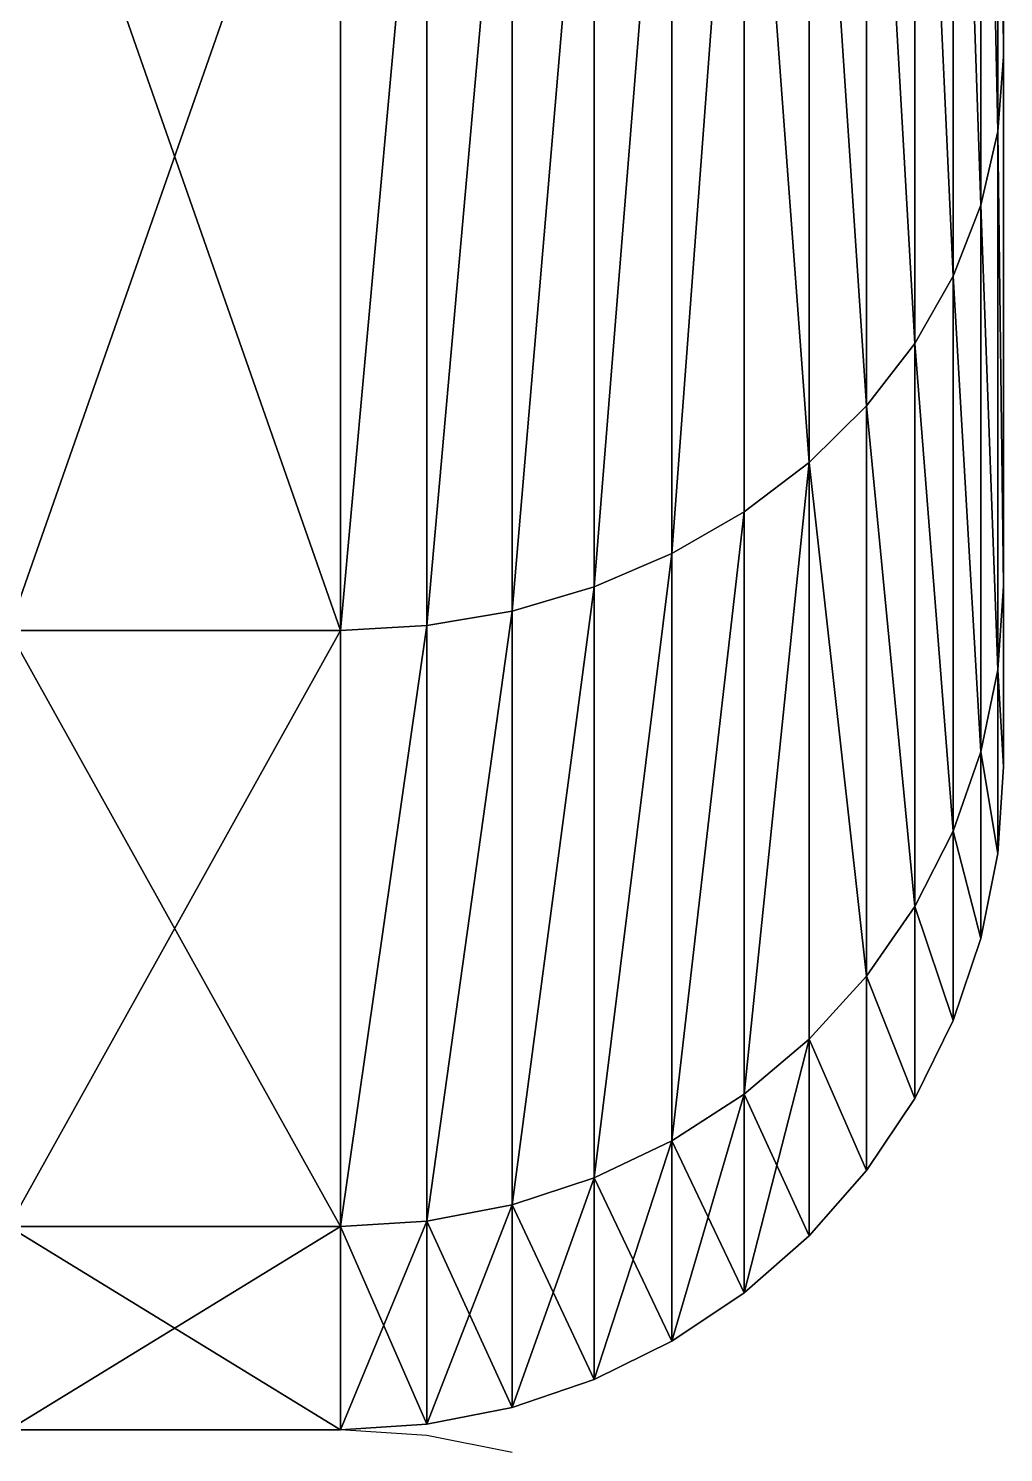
# Model space of a CAD drawing. Header units: millimetres. Extents: x 779 to 931, y 271 to 417.
# Drawn here: x 872.403 to 873.873, y 315.441 to 317.589 of the extents above; entities that cross this region are included whole.
import ezdxf

# ---------------------------------------------------------------- set-up
doc = ezdxf.new("R2010")
doc.units = ezdxf.units.MM

msp = doc.modelspace()

# ---------------------------------------------------------------- linework, layer by layer
at = {"extrusion": (1, -1.22465e-16, -1.83697e-16)}
for p, q in [((873.8732, 318.8187, 19.5035), (873.8732, 317.5474, 17.8467)), ((873.8732, 317.5474, 9.8467), (873.8732, 318.8187, 8.1898)), ((873.8646, 317.4343, 9.7814), (873.8646, 318.7264, 8.0975)), ((873.8646, 318.7264, 19.5958), (873.8646, 317.4343, 17.9119)), ((873.8391, 317.3232, 9.7173), (873.8391, 318.6357, 8.0068)), ((873.8391, 318.6357, 19.6865), (873.8391, 317.3232, 17.9761)), ((873.797, 317.2159, 9.6553), (873.797, 318.5481, 7.9192)), ((873.797, 318.5481, 19.7741), (873.797, 317.2159, 18.038)), ((873.7392, 317.1143, 9.5967), (873.7392, 318.4652, 7.8363)), ((873.7392, 318.4652, 19.8571), (873.7392, 317.1143, 18.0967)), ((873.6665, 317.0202, 9.5423), (873.6665, 318.3882, 7.7594)), ((873.6665, 318.3882, 19.934), (873.6665, 317.0202, 18.151)), ((873.5803, 316.935, 9.4931), (873.5803, 318.3187, 7.6898)), ((873.5803, 318.3187, 20.0035), (873.5803, 316.935, 18.2002)), ((873.4819, 316.8603, 9.45), (873.4819, 318.2577, 7.6288)), ((873.4819, 318.2577, 20.0645), (873.4819, 316.8603, 18.2433)), ((873.3732, 318.2063, 20.1159), (873.3732, 316.7974, 18.2797)), ((873.3732, 316.7974, 9.4137), (873.3732, 318.2063, 7.5774)), ((873.2558, 316.7473, 9.3847), (873.2558, 318.1654, 7.5365)), ((873.2558, 318.1654, 20.1568), (873.2558, 316.7473, 18.3086)), ((873.0037, 316.6887, 9.3509), (873.0037, 318.1177, 7.4888)), ((873.0037, 318.1177, 20.2046), (873.0037, 316.6887, 18.3424)), ((873.132, 316.7108, 9.3637), (873.132, 318.1357, 7.5068)), ((873.132, 318.1357, 20.1865), (873.132, 316.7108, 18.3296)), ((872.8732, 318.1116, 20.2106), (872.8732, 316.6813, 18.3467)), ((872.8732, 316.6813, 9.3467), (872.8732, 318.1116, 7.4827)), ((873.8732, 317.4842, 13.8467), (873.8732, 317.7224, 12.0372)), ((873.8732, 317.7224, 15.6562), (873.8732, 317.4842, 13.8467)), ((873.8732, 317.5474, 9.8467), (873.8646, 317.4343, 9.7814)), ((873.8732, 317.5474, 17.8467), (873.8646, 317.4343, 17.9119)), ((873.8732, 316.7482, 11.7761), (873.8732, 317.5474, 9.8467)), ((873.8732, 317.5474, 17.8467), (873.8732, 316.7482, 15.9172)), ((873.8646, 317.4343, 9.7814), (873.8391, 317.3232, 9.7173)), ((873.8646, 317.4343, 17.9119), (873.8391, 317.3232, 17.9761)), ((873.8646, 316.6221, 11.7423), (873.8646, 317.4343, 9.7814)), ((873.8646, 317.4343, 17.9119), (873.8646, 316.6221, 15.951)), ((873.8391, 317.3232, 17.9761), (873.797, 317.2159, 18.038)), ((873.8391, 317.3232, 9.7173), (873.797, 317.2159, 9.6553)), ((873.8391, 316.4982, 11.7091), (873.8391, 317.3232, 9.7173)), ((873.8391, 317.3232, 17.9761), (873.8391, 316.4982, 15.9842)), ((873.797, 317.2159, 9.6553), (873.7392, 317.1143, 9.5967)), ((873.797, 317.2159, 18.038), (873.7392, 317.1143, 18.0967)), ((873.797, 316.3785, 11.6771), (873.797, 317.2159, 9.6553)), ((873.797, 317.2159, 18.038), (873.797, 316.3785, 16.0163)), ((873.7392, 317.1143, 9.5967), (873.6665, 317.0202, 9.5423)), ((873.7392, 317.1143, 18.0967), (873.6665, 317.0202, 18.151)), ((873.7392, 317.1143, 18.0967), (873.7392, 316.2652, 16.0466)), ((873.7392, 316.2652, 11.6467), (873.7392, 317.1143, 9.5967)), ((873.6665, 317.0202, 9.5423), (873.5803, 316.935, 9.4931)), ((873.6665, 317.0202, 18.151), (873.5803, 316.935, 18.2002)), ((873.6665, 316.1601, 11.6186), (873.6665, 317.0202, 9.5423)), ((873.6665, 317.0202, 18.151), (873.6665, 316.1601, 16.0748)), ((873.5803, 316.935, 18.2002), (873.4819, 316.8603, 18.2433)), ((873.5803, 316.935, 9.4931), (873.4819, 316.8603, 9.45)), ((873.5803, 316.0651, 11.5931), (873.5803, 316.935, 9.4931)), ((873.5803, 316.935, 18.2002), (873.5803, 316.0651, 16.1002)), ((873.4819, 316.8603, 9.45), (873.3732, 316.7974, 9.4137)), ((873.4819, 316.8603, 18.2433), (873.3732, 316.7974, 18.2797)), ((873.4819, 315.9818, 11.5708), (873.4819, 316.8603, 9.45)), ((873.4819, 316.8603, 18.2433), (873.4819, 315.9818, 16.1226)), ((873.3732, 316.7974, 9.4137), (873.2558, 316.7473, 9.3847)), ((873.3732, 316.7974, 18.2797), (873.2558, 316.7473, 18.3086)), ((873.3732, 316.7974, 18.2797), (873.3732, 315.9116, 16.1414)), ((873.3732, 315.9116, 11.552), (873.3732, 316.7974, 9.4137)), ((873.2558, 316.7473, 18.3086), (873.132, 316.7108, 18.3296)), ((873.2558, 316.7473, 9.3847), (873.132, 316.7108, 9.3637)), ((873.2558, 315.8558, 11.537), (873.2558, 316.7473, 9.3847)), ((873.2558, 316.7473, 18.3086), (873.2558, 315.8558, 16.1563)), ((873.8732, 316.7482, 11.7761), (873.8646, 316.6221, 11.7423)), ((873.8732, 316.7482, 15.9172), (873.8646, 316.6221, 15.951)), ((873.8732, 316.4756, 13.8467), (873.8732, 316.7482, 11.7761)), ((873.8732, 316.7482, 15.9172), (873.8732, 316.4756, 13.8467)), ((873.132, 316.7108, 18.3296), (873.0037, 316.6887, 18.3424)), ((873.132, 316.7108, 9.3637), (873.0037, 316.6887, 9.3509)), ((873.132, 315.8151, 11.5261), (873.132, 316.7108, 9.3637)), ((873.132, 316.7108, 18.3296), (873.132, 315.8151, 16.1672)), ((872.3732, 316.6813, 9.3467), (872.8732, 316.6813, 9.3467)), ((872.3732, 316.6813, 18.3467), (872.8732, 316.6813, 18.3467)), ((873.0037, 316.6887, 18.3424), (872.8732, 316.6813, 18.3467)), ((873.0037, 316.6887, 9.3509), (872.8732, 316.6813, 9.3467)), ((872.8732, 315.7822, 11.5173), (872.8732, 316.6813, 9.3467)), ((872.8732, 316.6813, 18.3467), (872.8732, 315.7822, 16.176)), ((873.0037, 316.6887, 18.3424), (873.0037, 315.7905, 16.1738)), ((873.0037, 315.7905, 11.5195), (873.0037, 316.6887, 9.3509)), ((873.8646, 316.6221, 11.7423), (873.8391, 316.4982, 11.7091)), ((873.8646, 316.6221, 15.951), (873.8391, 316.4982, 15.9842)), ((873.8646, 316.345, 13.8467), (873.8646, 316.6221, 11.7423)), ((873.8646, 316.6221, 15.951), (873.8646, 316.345, 13.8467)), ((873.8391, 316.4982, 11.7091), (873.797, 316.3785, 11.6771)), ((873.8391, 316.4982, 15.9842), (873.797, 316.3785, 16.0163)), ((873.8391, 316.2167, 13.8467), (873.8391, 316.4982, 11.7091)), ((873.8391, 316.4982, 15.9842), (873.8391, 316.2167, 13.8467)), ((873.8646, 316.345, 13.8467), (873.8732, 316.4756, 13.8467)), ((873.797, 316.3785, 16.0163), (873.7392, 316.2652, 16.0466)), ((873.797, 316.3785, 11.6771), (873.7392, 316.2652, 11.6467)), ((873.797, 316.0929, 13.8467), (873.797, 316.3785, 11.6771)), ((873.797, 316.3785, 16.0163), (873.797, 316.0929, 13.8467)), ((873.8391, 316.2167, 13.8467), (873.8646, 316.345, 13.8467)), ((873.7392, 316.2652, 11.6467), (873.6665, 316.1601, 11.6186)), ((873.7392, 316.2652, 16.0466), (873.6665, 316.1601, 16.0748)), ((873.7392, 315.9756, 13.8467), (873.7392, 316.2652, 11.6467)), ((873.7392, 316.2652, 16.0466), (873.7392, 315.9756, 13.8467)), ((873.797, 316.0929, 13.8467), (873.8391, 316.2167, 13.8467)), ((873.6665, 316.1601, 11.6186), (873.5803, 316.0651, 11.5931)), ((873.6665, 316.1601, 16.0748), (873.5803, 316.0651, 16.1002)), ((873.6665, 316.1601, 16.0748), (873.6665, 315.8668, 13.8467)), ((873.6665, 315.8668, 13.8467), (873.6665, 316.1601, 11.6186)), ((873.7392, 315.9756, 13.8467), (873.797, 316.0929, 13.8467)), ((873.5803, 316.0651, 11.5931), (873.4819, 315.9818, 11.5708)), ((873.5803, 316.0651, 16.1002), (873.4819, 315.9818, 16.1226)), ((873.5803, 315.7685, 13.8467), (873.5803, 316.0651, 11.5931)), ((873.5803, 316.0651, 16.1002), (873.5803, 315.7685, 13.8467)), ((873.4819, 315.9818, 11.5708), (873.3732, 315.9116, 11.552)), ((873.4819, 315.9818, 16.1226), (873.3732, 315.9116, 16.1414)), ((873.4819, 315.6822, 13.8467), (873.4819, 315.9818, 11.5708)), ((873.4819, 315.9818, 16.1226), (873.4819, 315.6822, 13.8467)), ((873.6665, 315.8668, 13.8467), (873.7392, 315.9756, 13.8467)), ((873.3732, 315.9116, 11.552), (873.2558, 315.8558, 11.537)), ((873.3732, 315.9116, 16.1414), (873.2558, 315.8558, 16.1563)), ((873.3732, 315.6095, 13.8467), (873.3732, 315.9116, 11.552)), ((873.3732, 315.9116, 16.1414), (873.3732, 315.6095, 13.8467)), ((873.5803, 315.7685, 13.8467), (873.6665, 315.8668, 13.8467)), ((873.2558, 315.8558, 16.1563), (873.132, 315.8151, 16.1672)), ((873.2558, 315.8558, 11.537), (873.132, 315.8151, 11.5261)), ((873.2558, 315.5517, 13.8467), (873.2558, 315.8558, 11.537)), ((873.2558, 315.8558, 16.1563), (873.2558, 315.5517, 13.8467)), ((873.132, 315.8151, 11.5261), (873.0037, 315.7905, 11.5195)), ((873.132, 315.8151, 16.1672), (873.0037, 315.7905, 16.1738)), ((873.132, 315.5096, 13.8467), (873.132, 315.8151, 11.5261)), ((873.132, 315.8151, 16.1672), (873.132, 315.5096, 13.8467)), ((872.3732, 315.7822, 16.176), (872.8732, 315.7822, 16.176)), ((872.3732, 315.7822, 11.5173), (872.8732, 315.7822, 11.5173)), ((873.0037, 315.7905, 11.5195), (872.8732, 315.7822, 11.5173)), ((873.0037, 315.7905, 16.1738), (872.8732, 315.7822, 16.176)), ((872.8732, 315.4756, 13.8467), (872.8732, 315.7822, 11.5173)), ((872.8732, 315.7822, 16.176), (872.8732, 315.4756, 13.8467)), ((873.0037, 315.4841, 13.8467), (873.0037, 315.7905, 11.5195)), ((873.0037, 315.7905, 16.1738), (873.0037, 315.4841, 13.8467)), ((873.4819, 315.6822, 13.8467), (873.5803, 315.7685, 13.8467)), ((873.3732, 315.6095, 13.8467), (873.4819, 315.6822, 13.8467)), ((873.2558, 315.5517, 13.8467), (873.3732, 315.6095, 13.8467)), ((873.132, 315.5096, 13.8467), (873.2558, 315.5517, 13.8467)), ((873.0037, 315.4841, 13.8467), (873.132, 315.5096, 13.8467)), ((872.3732, 315.4756, 13.8467), (872.8732, 315.4756, 13.8467)), ((872.3732, 315.4756, 13.8467), (872.8732, 315.4756, 13.8467)), ((872.8732, 315.4756, 13.8467), (873.0037, 315.4841, 13.8467)), ((873.0037, 315.467, 13.8467), (872.8732, 315.4756, 13.8467)), ((873.132, 315.4415, 13.8467), (873.0037, 315.467, 13.8467))]:
    msp.add_line(p, q, dxfattribs=at)

# ---------------------------------------------------------------- meshes
at = {"color": 160, "true_color": 0x3232ff}
mesh = msp.add_polyface(dxfattribs=at)
corners = [(873.8732, 332.203, 15.9172), (873.8732, 332.203, 11.7761), (873.8732, 332.4756, 13.8467), (873.8732, 331.4038, 17.8467), (873.8732, 331.4669, 13.8467), (873.8732, 331.2287, 15.6562), (873.8732, 330.1324, 19.5035), (873.8732, 330.5303, 17.3424), (873.8732, 329.4192, 18.7903), (873.8732, 328.4756, 20.7749), (873.8732, 327.9712, 19.9014), (873.8732, 326.5461, 21.5741), (873.8732, 326.2851, 20.5998), (873.8732, 324.4756, 21.8467), (873.8732, 324.4756, 20.838), (873.8732, 322.405, 21.5741), (873.8732, 322.6661, 20.5998), (873.8732, 320.9799, 19.9014), (873.8732, 320.4756, 20.7749), (873.8732, 319.5319, 18.7903), (873.8732, 318.8187, 19.5035), (873.8732, 318.4209, 17.3424), (873.8732, 317.5474, 17.8467), (873.8732, 317.7224, 15.6562), (873.8732, 317.4842, 13.8467), (873.8732, 316.7482, 15.9172), (873.8732, 331.4038, 9.8467), (873.8732, 331.2287, 12.0372), (873.8732, 330.1324, 8.1898), (873.8732, 330.5303, 10.351), (873.8732, 329.4192, 8.903), (873.8732, 328.4756, 6.9185), (873.8732, 327.9712, 7.792), (873.8732, 326.5461, 6.1193), (873.8732, 326.2851, 7.0935), (873.8732, 324.4756, 5.8467), (873.8732, 324.4756, 6.8553), (873.8732, 322.6661, 7.0935), (873.8732, 322.405, 6.1193), (873.8732, 320.9799, 7.792), (873.8732, 320.4756, 6.9185), (873.8732, 319.5319, 8.903), (873.8732, 318.8187, 8.1898), (873.8732, 318.4209, 10.351), (873.8732, 317.5474, 9.8467), (873.8732, 317.7224, 12.0372), (873.8732, 316.7482, 11.7761), (873.8732, 316.4756, 13.8467)]
mesh.append_faces([[corners[k] for k in face] for face in [(0, 1, 2), (46, 25, 47)]], dxfattribs={"vtx0": -1, "color": 160})
mesh.append_faces([[corners[k] for k in face] for face in [(4, 3, 5), (5, 6, 7), (7, 6, 8), (8, 9, 10), (10, 11, 12), (12, 13, 14), (14, 15, 16), (16, 15, 17), (17, 18, 19), (19, 20, 21), (21, 22, 23), (23, 22, 24), (26, 27, 28), (28, 30, 31), (31, 32, 33), (33, 34, 35), (35, 37, 38), (38, 39, 40), (40, 41, 42), (42, 43, 44), (44, 24, 46)]], dxfattribs={"vtx0": -1, "vtx1": -1, "color": 160})
mesh.append_faces([[corners[k] for k in face] for face in [(1, 3, 4), (46, 24, 25)]], dxfattribs={"vtx0": -1, "vtx1": -1, "vtx2": -1, "color": 160})
mesh.append_faces([[corners[k] for k in face] for face in [(1, 0, 3), (5, 3, 6), (8, 6, 9), (10, 9, 11), (12, 11, 13), (14, 13, 15), (17, 15, 18), (19, 18, 20), (21, 20, 22), (24, 22, 25), (4, 26, 1), (26, 4, 27), (28, 27, 29), (28, 29, 30), (31, 30, 32), (33, 32, 34), (35, 34, 36), (35, 36, 37), (38, 37, 39), (40, 39, 41), (42, 41, 43), (44, 43, 45), (44, 45, 24)]], dxfattribs={"vtx0": -1, "vtx2": -1, "color": 160})
mesh = msp.add_polyface()
corners = [(873.8732, 331.2287, 15.6562), (873.8732, 331.2287, 12.0372), (873.8732, 331.4669, 13.8467), (873.8732, 330.5303, 17.3424), (873.8732, 330.5303, 10.351), (873.8732, 329.4192, 18.7903), (873.8732, 329.4192, 8.903), (873.8732, 328.9454, 13.8467), (873.8732, 328.7931, 15.0035), (873.8732, 327.9712, 19.9014), (873.8732, 328.3465, 16.0816), (873.8732, 327.6362, 17.0073), (873.8732, 326.2851, 20.5998), (873.8732, 326.7105, 17.7176), (873.8732, 325.6324, 18.1642), (873.8732, 324.4756, 20.838), (873.8732, 324.4756, 18.3165), (873.8732, 322.6661, 20.5998), (873.8732, 323.3187, 18.1642), (873.8732, 322.2407, 17.7176), (873.8732, 320.9799, 19.9014), (873.8732, 321.3149, 17.0073), (873.8732, 320.6046, 16.0816), (873.8732, 319.5319, 18.7903), (873.8732, 320.1581, 15.0035), (873.8732, 320.0058, 13.8467), (873.8732, 328.7931, 12.6898), (873.8732, 327.9712, 7.792), (873.8732, 328.3465, 11.6118), (873.8732, 327.6362, 10.686), (873.8732, 326.2851, 7.0935), (873.8732, 326.7105, 9.9757), (873.8732, 325.6324, 9.5292), (873.8732, 324.4756, 6.8553), (873.8732, 324.4756, 9.3769), (873.8732, 323.3187, 9.5292), (873.8732, 322.6661, 7.0935), (873.8732, 322.2407, 9.9757), (873.8732, 320.9799, 7.792), (873.8732, 321.3149, 10.686), (873.8732, 320.6046, 11.6118), (873.8732, 319.5319, 8.903), (873.8732, 320.1581, 12.6898), (873.8732, 318.4209, 17.3424), (873.8732, 318.4209, 10.351), (873.8732, 317.7224, 15.6562), (873.8732, 317.7224, 12.0372), (873.8732, 317.4842, 13.8467)]
mesh.append_faces([[corners[k] for k in face] for face in [(0, 1, 2), (46, 45, 47)]], dxfattribs={"vtx0": -1})
mesh.append_faces([[corners[k] for k in face] for face in [(1, 3, 4), (4, 5, 6), (7, 5, 8), (8, 9, 10), (10, 9, 11), (11, 12, 13), (13, 12, 14), (14, 15, 16), (16, 17, 18), (18, 17, 19), (19, 20, 21), (21, 20, 22), (22, 23, 24), (24, 23, 25), (6, 26, 27), (26, 6, 7), (27, 29, 30), (30, 32, 33), (33, 35, 36), (36, 37, 38), (38, 40, 41), (41, 43, 44), (44, 45, 46)]], dxfattribs={"vtx0": -1, "vtx1": -1})
mesh.append_faces([[corners[k] for k in face] for face in [(6, 5, 7), (41, 25, 23)]], dxfattribs={"vtx0": -1, "vtx1": -1, "vtx2": -1})
mesh.append_faces([[corners[k] for k in face] for face in [(1, 0, 3), (4, 3, 5), (8, 5, 9), (11, 9, 12), (14, 12, 15), (16, 15, 17), (19, 17, 20), (22, 20, 23), (27, 26, 28), (27, 28, 29), (30, 29, 31), (30, 31, 32), (33, 32, 34), (33, 34, 35), (36, 35, 37), (38, 37, 39), (38, 39, 40), (41, 40, 42), (41, 42, 25), (41, 23, 43), (44, 43, 45)]], dxfattribs={"vtx0": -1, "vtx2": -1})
mesh = msp.add_polyface(dxfattribs=at)
corners = [(873.8732, 317.5474, 9.8467), (873.8646, 318.7264, 8.0975), (873.8732, 318.8187, 8.1898), (873.8646, 317.4343, 9.7814)]
mesh.append_faces([[corners[k] for k in face] for face in [(0, 1, 2), (1, 0, 3)]], dxfattribs={"vtx0": -1, "color": 160})
mesh = msp.add_polyface(dxfattribs=at)
corners = [(873.8646, 318.7264, 19.5958), (873.8732, 317.5474, 17.8467), (873.8732, 318.8187, 19.5035), (873.8646, 317.4343, 17.9119)]
mesh.append_faces([[corners[k] for k in face] for face in [(0, 1, 2), (1, 0, 3)]], dxfattribs={"vtx0": -1, "color": 160})
mesh = msp.add_polyface(dxfattribs=at)
corners = [(873.8646, 317.4343, 9.7814), (873.8391, 318.6357, 8.0068), (873.8646, 318.7264, 8.0975), (873.8391, 317.3232, 9.7173)]
mesh.append_faces([[corners[k] for k in face] for face in [(0, 1, 2), (1, 0, 3)]], dxfattribs={"vtx0": -1, "color": 160})
mesh = msp.add_polyface(dxfattribs=at)
corners = [(873.8391, 318.6357, 19.6865), (873.8646, 317.4343, 17.9119), (873.8646, 318.7264, 19.5958), (873.8391, 317.3232, 17.9761)]
mesh.append_faces([[corners[k] for k in face] for face in [(0, 1, 2), (1, 0, 3)]], dxfattribs={"vtx0": -1, "color": 160})
mesh = msp.add_polyface(dxfattribs=at)
corners = [(873.8391, 317.3232, 9.7173), (873.797, 318.5481, 7.9192), (873.8391, 318.6357, 8.0068), (873.797, 317.2159, 9.6553)]
mesh.append_faces([[corners[k] for k in face] for face in [(0, 1, 2), (1, 0, 3)]], dxfattribs={"vtx0": -1, "color": 160})
mesh = msp.add_polyface(dxfattribs=at)
corners = [(873.797, 318.5481, 19.7741), (873.8391, 317.3232, 17.9761), (873.8391, 318.6357, 19.6865), (873.797, 317.2159, 18.038)]
mesh.append_faces([[corners[k] for k in face] for face in [(0, 1, 2), (1, 0, 3)]], dxfattribs={"vtx0": -1, "color": 160})
mesh = msp.add_polyface(dxfattribs=at)
corners = [(873.797, 317.2159, 9.6553), (873.7392, 318.4652, 7.8363), (873.797, 318.5481, 7.9192), (873.7392, 317.1143, 9.5967)]
mesh.append_faces([[corners[k] for k in face] for face in [(0, 1, 2), (1, 0, 3)]], dxfattribs={"vtx0": -1, "color": 160})
mesh = msp.add_polyface(dxfattribs=at)
corners = [(873.7392, 318.4652, 19.8571), (873.797, 317.2159, 18.038), (873.797, 318.5481, 19.7741), (873.7392, 317.1143, 18.0967)]
mesh.append_faces([[corners[k] for k in face] for face in [(0, 1, 2), (1, 0, 3)]], dxfattribs={"vtx0": -1, "color": 160})
mesh = msp.add_polyface(dxfattribs=at)
corners = [(873.7392, 317.1143, 9.5967), (873.6665, 318.3882, 7.7594), (873.7392, 318.4652, 7.8363), (873.6665, 317.0202, 9.5423)]
mesh.append_faces([[corners[k] for k in face] for face in [(0, 1, 2), (1, 0, 3)]], dxfattribs={"vtx0": -1, "color": 160})
mesh = msp.add_polyface(dxfattribs=at)
corners = [(873.6665, 318.3882, 19.934), (873.7392, 317.1143, 18.0967), (873.7392, 318.4652, 19.8571), (873.6665, 317.0202, 18.151)]
mesh.append_faces([[corners[k] for k in face] for face in [(0, 1, 2), (1, 0, 3)]], dxfattribs={"vtx0": -1, "color": 160})
mesh = msp.add_polyface(dxfattribs=at)
corners = [(873.6665, 317.0202, 9.5423), (873.5803, 318.3187, 7.6898), (873.6665, 318.3882, 7.7594), (873.5803, 316.935, 9.4931)]
mesh.append_faces([[corners[k] for k in face] for face in [(0, 1, 2), (1, 0, 3)]], dxfattribs={"vtx0": -1, "color": 160})
mesh = msp.add_polyface(dxfattribs=at)
corners = [(873.5803, 318.3187, 20.0035), (873.6665, 317.0202, 18.151), (873.6665, 318.3882, 19.934), (873.5803, 316.935, 18.2002)]
mesh.append_faces([[corners[k] for k in face] for face in [(0, 1, 2), (1, 0, 3)]], dxfattribs={"vtx0": -1, "color": 160})
mesh = msp.add_polyface(dxfattribs=at)
corners = [(873.5803, 316.935, 9.4931), (873.4819, 318.2577, 7.6288), (873.5803, 318.3187, 7.6898), (873.4819, 316.8603, 9.45)]
mesh.append_faces([[corners[k] for k in face] for face in [(0, 1, 2), (1, 0, 3)]], dxfattribs={"vtx0": -1, "color": 160})
mesh = msp.add_polyface(dxfattribs=at)
corners = [(873.4819, 318.2577, 20.0645), (873.5803, 316.935, 18.2002), (873.5803, 318.3187, 20.0035), (873.4819, 316.8603, 18.2433)]
mesh.append_faces([[corners[k] for k in face] for face in [(0, 1, 2), (1, 0, 3)]], dxfattribs={"vtx0": -1, "color": 160})
mesh = msp.add_polyface(dxfattribs=at)
corners = [(873.3732, 316.7974, 9.4137), (873.4819, 318.2577, 7.6288), (873.4819, 316.8603, 9.45), (873.3732, 318.2063, 7.5774)]
mesh.append_faces([[corners[k] for k in face] for face in [(0, 1, 2), (1, 0, 3)]], dxfattribs={"vtx0": -1, "color": 160})
mesh = msp.add_polyface(dxfattribs=at)
corners = [(873.3732, 316.7974, 18.2797), (873.4819, 318.2577, 20.0645), (873.3732, 318.2063, 20.1159), (873.4819, 316.8603, 18.2433)]
mesh.append_faces([[corners[k] for k in face] for face in [(0, 1, 2), (1, 0, 3)]], dxfattribs={"vtx0": -1, "color": 160})
mesh = msp.add_polyface(dxfattribs=at)
corners = [(873.2558, 316.7473, 9.3847), (873.3732, 318.2063, 7.5774), (873.3732, 316.7974, 9.4137), (873.2558, 318.1654, 7.5365)]
mesh.append_faces([[corners[k] for k in face] for face in [(0, 1, 2), (1, 0, 3)]], dxfattribs={"vtx0": -1, "color": 160})
mesh = msp.add_polyface(dxfattribs=at)
corners = [(873.2558, 316.7473, 18.3086), (873.3732, 318.2063, 20.1159), (873.2558, 318.1654, 20.1568), (873.3732, 316.7974, 18.2797)]
mesh.append_faces([[corners[k] for k in face] for face in [(0, 1, 2), (1, 0, 3)]], dxfattribs={"vtx0": -1, "color": 160})
mesh = msp.add_polyface(dxfattribs=at)
corners = [(873.132, 316.7108, 9.3637), (873.2558, 318.1654, 7.5365), (873.2558, 316.7473, 9.3847), (873.132, 318.1357, 7.5068)]
mesh.append_faces([[corners[k] for k in face] for face in [(0, 1, 2), (1, 0, 3)]], dxfattribs={"vtx0": -1, "color": 160})
mesh = msp.add_polyface(dxfattribs=at)
corners = [(873.132, 316.7108, 18.3296), (873.2558, 318.1654, 20.1568), (873.132, 318.1357, 20.1865), (873.2558, 316.7473, 18.3086)]
mesh.append_faces([[corners[k] for k in face] for face in [(0, 1, 2), (1, 0, 3)]], dxfattribs={"vtx0": -1, "color": 160})
mesh = msp.add_polyface(dxfattribs=at)
corners = [(872.8732, 316.6813, 9.3467), (873.0037, 318.1177, 7.4888), (873.0037, 316.6887, 9.3509), (872.8732, 318.1116, 7.4827)]
mesh.append_faces([[corners[k] for k in face] for face in [(0, 1, 2), (1, 0, 3)]], dxfattribs={"vtx0": -1, "color": 160})
mesh = msp.add_polyface(dxfattribs=at)
corners = [(872.8732, 316.6813, 18.3467), (873.0037, 318.1177, 20.2046), (872.8732, 318.1116, 20.2106), (873.0037, 316.6887, 18.3424)]
mesh.append_faces([[corners[k] for k in face] for face in [(0, 1, 2), (1, 0, 3)]], dxfattribs={"vtx0": -1, "color": 160})
mesh = msp.add_polyface(dxfattribs=at)
corners = [(873.0037, 316.6887, 9.3509), (873.132, 318.1357, 7.5068), (873.132, 316.7108, 9.3637), (873.0037, 318.1177, 7.4888)]
mesh.append_faces([[corners[k] for k in face] for face in [(0, 1, 2), (1, 0, 3)]], dxfattribs={"vtx0": -1, "color": 160})
mesh = msp.add_polyface(dxfattribs=at)
corners = [(873.0037, 316.6887, 18.3424), (873.132, 318.1357, 20.1865), (873.0037, 318.1177, 20.2046), (873.132, 316.7108, 18.3296)]
mesh.append_faces([[corners[k] for k in face] for face in [(0, 1, 2), (1, 0, 3)]], dxfattribs={"vtx0": -1, "color": 160})
mesh = msp.add_polyface(dxfattribs=at)
corners = [(872.3732, 318.1116, 7.4827), (872.8732, 316.6813, 9.3467), (872.3732, 316.6813, 9.3467), (872.8732, 318.1116, 7.4827)]
mesh.append_faces([[corners[k] for k in face] for face in [(0, 1, 2), (1, 0, 3)]], dxfattribs={"vtx0": -1, "color": 160})
mesh = msp.add_polyface(dxfattribs=at)
corners = [(872.3732, 316.6813, 18.3467), (872.8732, 318.1116, 20.2106), (872.3732, 318.1116, 20.2106), (872.8732, 316.6813, 18.3467)]
mesh.append_faces([[corners[k] for k in face] for face in [(0, 1, 2), (1, 0, 3)]], dxfattribs={"vtx0": -1, "color": 160})
mesh = msp.add_polyface(dxfattribs=at)
corners = [(873.8732, 316.7482, 11.7761), (873.8646, 317.4343, 9.7814), (873.8732, 317.5474, 9.8467), (873.8646, 316.6221, 11.7423)]
mesh.append_faces([[corners[k] for k in face] for face in [(0, 1, 2), (1, 0, 3)]], dxfattribs={"vtx0": -1, "color": 160})
mesh = msp.add_polyface(dxfattribs=at)
corners = [(873.8646, 317.4343, 17.9119), (873.8732, 316.7482, 15.9172), (873.8732, 317.5474, 17.8467), (873.8646, 316.6221, 15.951)]
mesh.append_faces([[corners[k] for k in face] for face in [(0, 1, 2), (1, 0, 3)]], dxfattribs={"vtx0": -1, "color": 160})
mesh = msp.add_polyface(dxfattribs=at)
corners = [(873.8646, 316.6221, 11.7423), (873.8391, 317.3232, 9.7173), (873.8646, 317.4343, 9.7814), (873.8391, 316.4982, 11.7091)]
mesh.append_faces([[corners[k] for k in face] for face in [(0, 1, 2), (1, 0, 3)]], dxfattribs={"vtx0": -1, "color": 160})
mesh = msp.add_polyface(dxfattribs=at)
corners = [(873.8391, 317.3232, 17.9761), (873.8646, 316.6221, 15.951), (873.8646, 317.4343, 17.9119), (873.8391, 316.4982, 15.9842)]
mesh.append_faces([[corners[k] for k in face] for face in [(0, 1, 2), (1, 0, 3)]], dxfattribs={"vtx0": -1, "color": 160})
mesh = msp.add_polyface(dxfattribs=at)
corners = [(873.8391, 316.4982, 11.7091), (873.797, 317.2159, 9.6553), (873.8391, 317.3232, 9.7173), (873.797, 316.3785, 11.6771)]
mesh.append_faces([[corners[k] for k in face] for face in [(0, 1, 2), (1, 0, 3)]], dxfattribs={"vtx0": -1, "color": 160})
mesh = msp.add_polyface(dxfattribs=at)
corners = [(873.797, 317.2159, 18.038), (873.8391, 316.4982, 15.9842), (873.8391, 317.3232, 17.9761), (873.797, 316.3785, 16.0163)]
mesh.append_faces([[corners[k] for k in face] for face in [(0, 1, 2), (1, 0, 3)]], dxfattribs={"vtx0": -1, "color": 160})
mesh = msp.add_polyface(dxfattribs=at)
corners = [(873.797, 316.3785, 11.6771), (873.7392, 317.1143, 9.5967), (873.797, 317.2159, 9.6553), (873.7392, 316.2652, 11.6467)]
mesh.append_faces([[corners[k] for k in face] for face in [(0, 1, 2), (1, 0, 3)]], dxfattribs={"vtx0": -1, "color": 160})
mesh = msp.add_polyface(dxfattribs=at)
corners = [(873.7392, 317.1143, 18.0967), (873.797, 316.3785, 16.0163), (873.797, 317.2159, 18.038), (873.7392, 316.2652, 16.0466)]
mesh.append_faces([[corners[k] for k in face] for face in [(0, 1, 2), (1, 0, 3)]], dxfattribs={"vtx0": -1, "color": 160})
mesh = msp.add_polyface(dxfattribs=at)
corners = [(873.7392, 316.2652, 11.6467), (873.6665, 317.0202, 9.5423), (873.7392, 317.1143, 9.5967), (873.6665, 316.1601, 11.6186)]
mesh.append_faces([[corners[k] for k in face] for face in [(0, 1, 2), (1, 0, 3)]], dxfattribs={"vtx0": -1, "color": 160})
mesh = msp.add_polyface(dxfattribs=at)
corners = [(873.6665, 317.0202, 18.151), (873.7392, 316.2652, 16.0466), (873.7392, 317.1143, 18.0967), (873.6665, 316.1601, 16.0748)]
mesh.append_faces([[corners[k] for k in face] for face in [(0, 1, 2), (1, 0, 3)]], dxfattribs={"vtx0": -1, "color": 160})
mesh = msp.add_polyface(dxfattribs=at)
corners = [(873.6665, 316.1601, 11.6186), (873.5803, 316.935, 9.4931), (873.6665, 317.0202, 9.5423), (873.5803, 316.0651, 11.5931)]
mesh.append_faces([[corners[k] for k in face] for face in [(0, 1, 2), (1, 0, 3)]], dxfattribs={"vtx0": -1, "color": 160})
mesh = msp.add_polyface(dxfattribs=at)
corners = [(873.5803, 316.935, 18.2002), (873.6665, 316.1601, 16.0748), (873.6665, 317.0202, 18.151), (873.5803, 316.0651, 16.1002)]
mesh.append_faces([[corners[k] for k in face] for face in [(0, 1, 2), (1, 0, 3)]], dxfattribs={"vtx0": -1, "color": 160})
mesh = msp.add_polyface(dxfattribs=at)
corners = [(873.4819, 315.9818, 11.5708), (873.5803, 316.935, 9.4931), (873.5803, 316.0651, 11.5931), (873.4819, 316.8603, 9.45)]
mesh.append_faces([[corners[k] for k in face] for face in [(0, 1, 2), (1, 0, 3)]], dxfattribs={"vtx0": -1, "color": 160})
mesh = msp.add_polyface(dxfattribs=at)
corners = [(873.4819, 315.9818, 16.1226), (873.5803, 316.935, 18.2002), (873.4819, 316.8603, 18.2433), (873.5803, 316.0651, 16.1002)]
mesh.append_faces([[corners[k] for k in face] for face in [(0, 1, 2), (1, 0, 3)]], dxfattribs={"vtx0": -1, "color": 160})
mesh = msp.add_polyface(dxfattribs=at)
corners = [(873.3732, 315.9116, 11.552), (873.4819, 316.8603, 9.45), (873.4819, 315.9818, 11.5708), (873.3732, 316.7974, 9.4137)]
mesh.append_faces([[corners[k] for k in face] for face in [(0, 1, 2), (1, 0, 3)]], dxfattribs={"vtx0": -1, "color": 160})
mesh = msp.add_polyface(dxfattribs=at)
corners = [(873.3732, 315.9116, 16.1414), (873.4819, 316.8603, 18.2433), (873.3732, 316.7974, 18.2797), (873.4819, 315.9818, 16.1226)]
mesh.append_faces([[corners[k] for k in face] for face in [(0, 1, 2), (1, 0, 3)]], dxfattribs={"vtx0": -1, "color": 160})
mesh = msp.add_polyface(dxfattribs=at)
corners = [(873.2558, 315.8558, 11.537), (873.3732, 316.7974, 9.4137), (873.3732, 315.9116, 11.552), (873.2558, 316.7473, 9.3847)]
mesh.append_faces([[corners[k] for k in face] for face in [(0, 1, 2), (1, 0, 3)]], dxfattribs={"vtx0": -1, "color": 160})
mesh = msp.add_polyface(dxfattribs=at)
corners = [(873.2558, 315.8558, 16.1563), (873.3732, 316.7974, 18.2797), (873.2558, 316.7473, 18.3086), (873.3732, 315.9116, 16.1414)]
mesh.append_faces([[corners[k] for k in face] for face in [(0, 1, 2), (1, 0, 3)]], dxfattribs={"vtx0": -1, "color": 160})
mesh = msp.add_polyface(dxfattribs=at)
corners = [(873.132, 315.8151, 11.5261), (873.2558, 316.7473, 9.3847), (873.2558, 315.8558, 11.537), (873.132, 316.7108, 9.3637)]
mesh.append_faces([[corners[k] for k in face] for face in [(0, 1, 2), (1, 0, 3)]], dxfattribs={"vtx0": -1, "color": 160})
mesh = msp.add_polyface(dxfattribs=at)
corners = [(873.132, 315.8151, 16.1672), (873.2558, 316.7473, 18.3086), (873.132, 316.7108, 18.3296), (873.2558, 315.8558, 16.1563)]
mesh.append_faces([[corners[k] for k in face] for face in [(0, 1, 2), (1, 0, 3)]], dxfattribs={"vtx0": -1, "color": 160})
mesh = msp.add_polyface(dxfattribs=at)
corners = [(873.8732, 316.4756, 13.8467), (873.8646, 316.6221, 11.7423), (873.8732, 316.7482, 11.7761), (873.8646, 316.345, 13.8467)]
mesh.append_faces([[corners[k] for k in face] for face in [(0, 1, 2), (1, 0, 3)]], dxfattribs={"vtx0": -1, "color": 160})
mesh = msp.add_polyface(dxfattribs=at)
corners = [(873.8646, 316.6221, 15.951), (873.8732, 316.4756, 13.8467), (873.8732, 316.7482, 15.9172), (873.8646, 316.345, 13.8467)]
mesh.append_faces([[corners[k] for k in face] for face in [(0, 1, 2), (1, 0, 3)]], dxfattribs={"vtx0": -1, "color": 160})
mesh = msp.add_polyface(dxfattribs=at)
corners = [(873.0037, 315.7905, 11.5195), (873.132, 316.7108, 9.3637), (873.132, 315.8151, 11.5261), (873.0037, 316.6887, 9.3509)]
mesh.append_faces([[corners[k] for k in face] for face in [(0, 1, 2), (1, 0, 3)]], dxfattribs={"vtx0": -1, "color": 160})
mesh = msp.add_polyface(dxfattribs=at)
corners = [(873.0037, 315.7905, 16.1738), (873.132, 316.7108, 18.3296), (873.0037, 316.6887, 18.3424), (873.132, 315.8151, 16.1672)]
mesh.append_faces([[corners[k] for k in face] for face in [(0, 1, 2), (1, 0, 3)]], dxfattribs={"vtx0": -1, "color": 160})
mesh = msp.add_polyface(dxfattribs=at)
corners = [(872.3732, 315.7822, 16.176), (872.8732, 316.6813, 18.3467), (872.3732, 316.6813, 18.3467), (872.8732, 315.7822, 16.176)]
mesh.append_faces([[corners[k] for k in face] for face in [(0, 1, 2), (1, 0, 3)]], dxfattribs={"vtx0": -1, "color": 160})
mesh = msp.add_polyface(dxfattribs=at)
corners = [(872.3732, 316.6813, 9.3467), (872.8732, 315.7822, 11.5173), (872.3732, 315.7822, 11.5173), (872.8732, 316.6813, 9.3467)]
mesh.append_faces([[corners[k] for k in face] for face in [(0, 1, 2), (1, 0, 3)]], dxfattribs={"vtx0": -1, "color": 160})
mesh = msp.add_polyface(dxfattribs=at)
corners = [(872.8732, 315.7822, 11.5173), (873.0037, 316.6887, 9.3509), (873.0037, 315.7905, 11.5195), (872.8732, 316.6813, 9.3467)]
mesh.append_faces([[corners[k] for k in face] for face in [(0, 1, 2), (1, 0, 3)]], dxfattribs={"vtx0": -1, "color": 160})
mesh = msp.add_polyface(dxfattribs=at)
corners = [(872.8732, 315.7822, 16.176), (873.0037, 316.6887, 18.3424), (872.8732, 316.6813, 18.3467), (873.0037, 315.7905, 16.1738)]
mesh.append_faces([[corners[k] for k in face] for face in [(0, 1, 2), (1, 0, 3)]], dxfattribs={"vtx0": -1, "color": 160})
mesh = msp.add_polyface(dxfattribs=at)
corners = [(873.8646, 316.345, 13.8467), (873.8391, 316.4982, 11.7091), (873.8646, 316.6221, 11.7423), (873.8391, 316.2167, 13.8467)]
mesh.append_faces([[corners[k] for k in face] for face in [(0, 1, 2), (1, 0, 3)]], dxfattribs={"vtx0": -1, "color": 160})
mesh = msp.add_polyface(dxfattribs=at)
corners = [(873.8391, 316.4982, 15.9842), (873.8646, 316.345, 13.8467), (873.8646, 316.6221, 15.951), (873.8391, 316.2167, 13.8467)]
mesh.append_faces([[corners[k] for k in face] for face in [(0, 1, 2), (1, 0, 3)]], dxfattribs={"vtx0": -1, "color": 160})
mesh = msp.add_polyface(dxfattribs=at)
corners = [(873.8391, 316.2167, 13.8467), (873.797, 316.3785, 11.6771), (873.8391, 316.4982, 11.7091), (873.797, 316.0929, 13.8467)]
mesh.append_faces([[corners[k] for k in face] for face in [(0, 1, 2), (1, 0, 3)]], dxfattribs={"vtx0": -1, "color": 160})
mesh = msp.add_polyface(dxfattribs=at)
corners = [(873.797, 316.3785, 16.0163), (873.8391, 316.2167, 13.8467), (873.8391, 316.4982, 15.9842), (873.797, 316.0929, 13.8467)]
mesh.append_faces([[corners[k] for k in face] for face in [(0, 1, 2), (1, 0, 3)]], dxfattribs={"vtx0": -1, "color": 160})
mesh = msp.add_polyface(dxfattribs=at)
corners = [(873.797, 316.0929, 13.8467), (873.7392, 316.2652, 11.6467), (873.797, 316.3785, 11.6771), (873.7392, 315.9756, 13.8467)]
mesh.append_faces([[corners[k] for k in face] for face in [(0, 1, 2), (1, 0, 3)]], dxfattribs={"vtx0": -1, "color": 160})
mesh = msp.add_polyface(dxfattribs=at)
corners = [(873.7392, 316.2652, 16.0466), (873.797, 316.0929, 13.8467), (873.797, 316.3785, 16.0163), (873.7392, 315.9756, 13.8467)]
mesh.append_faces([[corners[k] for k in face] for face in [(0, 1, 2), (1, 0, 3)]], dxfattribs={"vtx0": -1, "color": 160})
mesh = msp.add_polyface(dxfattribs=at)
corners = [(873.7392, 315.9756, 13.8467), (873.6665, 316.1601, 11.6186), (873.7392, 316.2652, 11.6467), (873.6665, 315.8668, 13.8467)]
mesh.append_faces([[corners[k] for k in face] for face in [(0, 1, 2), (1, 0, 3)]], dxfattribs={"vtx0": -1, "color": 160})
mesh = msp.add_polyface(dxfattribs=at)
corners = [(873.6665, 316.1601, 16.0748), (873.7392, 315.9756, 13.8467), (873.7392, 316.2652, 16.0466), (873.6665, 315.8668, 13.8467)]
mesh.append_faces([[corners[k] for k in face] for face in [(0, 1, 2), (1, 0, 3)]], dxfattribs={"vtx0": -1, "color": 160})
mesh = msp.add_polyface(dxfattribs=at)
corners = [(873.6665, 315.8668, 13.8467), (873.5803, 316.0651, 11.5931), (873.6665, 316.1601, 11.6186), (873.5803, 315.7685, 13.8467)]
mesh.append_faces([[corners[k] for k in face] for face in [(0, 1, 2), (1, 0, 3)]], dxfattribs={"vtx0": -1, "color": 160})
mesh = msp.add_polyface(dxfattribs=at)
corners = [(873.5803, 316.0651, 16.1002), (873.6665, 315.8668, 13.8467), (873.6665, 316.1601, 16.0748), (873.5803, 315.7685, 13.8467)]
mesh.append_faces([[corners[k] for k in face] for face in [(0, 1, 2), (1, 0, 3)]], dxfattribs={"vtx0": -1, "color": 160})
mesh = msp.add_polyface(dxfattribs=at)
corners = [(873.4819, 315.9818, 11.5708), (873.5803, 315.7685, 13.8467), (873.4819, 315.6822, 13.8467), (873.5803, 316.0651, 11.5931)]
mesh.append_faces([[corners[k] for k in face] for face in [(0, 1, 2), (1, 0, 3)]], dxfattribs={"vtx0": -1, "color": 160})
mesh = msp.add_polyface(dxfattribs=at)
corners = [(873.4819, 315.6822, 13.8467), (873.5803, 316.0651, 16.1002), (873.4819, 315.9818, 16.1226), (873.5803, 315.7685, 13.8467)]
mesh.append_faces([[corners[k] for k in face] for face in [(0, 1, 2), (1, 0, 3)]], dxfattribs={"vtx0": -1, "color": 160})
mesh = msp.add_polyface(dxfattribs=at)
corners = [(873.3732, 315.9116, 11.552), (873.4819, 315.6822, 13.8467), (873.3732, 315.6095, 13.8467), (873.4819, 315.9818, 11.5708)]
mesh.append_faces([[corners[k] for k in face] for face in [(0, 1, 2), (1, 0, 3)]], dxfattribs={"vtx0": -1, "color": 160})
mesh = msp.add_polyface(dxfattribs=at)
corners = [(873.3732, 315.6095, 13.8467), (873.4819, 315.9818, 16.1226), (873.3732, 315.9116, 16.1414), (873.4819, 315.6822, 13.8467)]
mesh.append_faces([[corners[k] for k in face] for face in [(0, 1, 2), (1, 0, 3)]], dxfattribs={"vtx0": -1, "color": 160})
mesh = msp.add_polyface(dxfattribs=at)
corners = [(873.2558, 315.8558, 11.537), (873.3732, 315.6095, 13.8467), (873.2558, 315.5517, 13.8467), (873.3732, 315.9116, 11.552)]
mesh.append_faces([[corners[k] for k in face] for face in [(0, 1, 2), (1, 0, 3)]], dxfattribs={"vtx0": -1, "color": 160})
mesh = msp.add_polyface(dxfattribs=at)
corners = [(873.2558, 315.5517, 13.8467), (873.3732, 315.9116, 16.1414), (873.2558, 315.8558, 16.1563), (873.3732, 315.6095, 13.8467)]
mesh.append_faces([[corners[k] for k in face] for face in [(0, 1, 2), (1, 0, 3)]], dxfattribs={"vtx0": -1, "color": 160})
mesh = msp.add_polyface(dxfattribs=at)
corners = [(873.132, 315.8151, 11.5261), (873.2558, 315.5517, 13.8467), (873.132, 315.5096, 13.8467), (873.2558, 315.8558, 11.537)]
mesh.append_faces([[corners[k] for k in face] for face in [(0, 1, 2), (1, 0, 3)]], dxfattribs={"vtx0": -1, "color": 160})
mesh = msp.add_polyface(dxfattribs=at)
corners = [(873.132, 315.5096, 13.8467), (873.2558, 315.8558, 16.1563), (873.132, 315.8151, 16.1672), (873.2558, 315.5517, 13.8467)]
mesh.append_faces([[corners[k] for k in face] for face in [(0, 1, 2), (1, 0, 3)]], dxfattribs={"vtx0": -1, "color": 160})
mesh = msp.add_polyface(dxfattribs=at)
corners = [(873.0037, 315.7905, 11.5195), (873.132, 315.5096, 13.8467), (873.0037, 315.4841, 13.8467), (873.132, 315.8151, 11.5261)]
mesh.append_faces([[corners[k] for k in face] for face in [(0, 1, 2), (1, 0, 3)]], dxfattribs={"vtx0": -1, "color": 160})
mesh = msp.add_polyface(dxfattribs=at)
corners = [(873.0037, 315.4841, 13.8467), (873.132, 315.8151, 16.1672), (873.0037, 315.7905, 16.1738), (873.132, 315.5096, 13.8467)]
mesh.append_faces([[corners[k] for k in face] for face in [(0, 1, 2), (1, 0, 3)]], dxfattribs={"vtx0": -1, "color": 160})
mesh = msp.add_polyface(dxfattribs=at)
corners = [(872.3732, 315.4756, 13.8467), (872.8732, 315.7822, 16.176), (872.3732, 315.7822, 16.176), (872.8732, 315.4756, 13.8467)]
mesh.append_faces([[corners[k] for k in face] for face in [(0, 1, 2), (1, 0, 3)]], dxfattribs={"vtx0": -1, "color": 160})
mesh = msp.add_polyface(dxfattribs=at)
corners = [(872.3732, 315.7822, 11.5173), (872.8732, 315.4756, 13.8467), (872.3732, 315.4756, 13.8467), (872.8732, 315.7822, 11.5173)]
mesh.append_faces([[corners[k] for k in face] for face in [(0, 1, 2), (1, 0, 3)]], dxfattribs={"vtx0": -1, "color": 160})
mesh = msp.add_polyface(dxfattribs=at)
corners = [(872.8732, 315.7822, 11.5173), (873.0037, 315.4841, 13.8467), (872.8732, 315.4756, 13.8467), (873.0037, 315.7905, 11.5195)]
mesh.append_faces([[corners[k] for k in face] for face in [(0, 1, 2), (1, 0, 3)]], dxfattribs={"vtx0": -1, "color": 160})
mesh = msp.add_polyface(dxfattribs=at)
corners = [(872.8732, 315.4756, 13.8467), (873.0037, 315.7905, 16.1738), (872.8732, 315.7822, 16.176), (873.0037, 315.4841, 13.8467)]
mesh.append_faces([[corners[k] for k in face] for face in [(0, 1, 2), (1, 0, 3)]], dxfattribs={"vtx0": -1, "color": 160})

doc.saveas('drawing.dxf')
